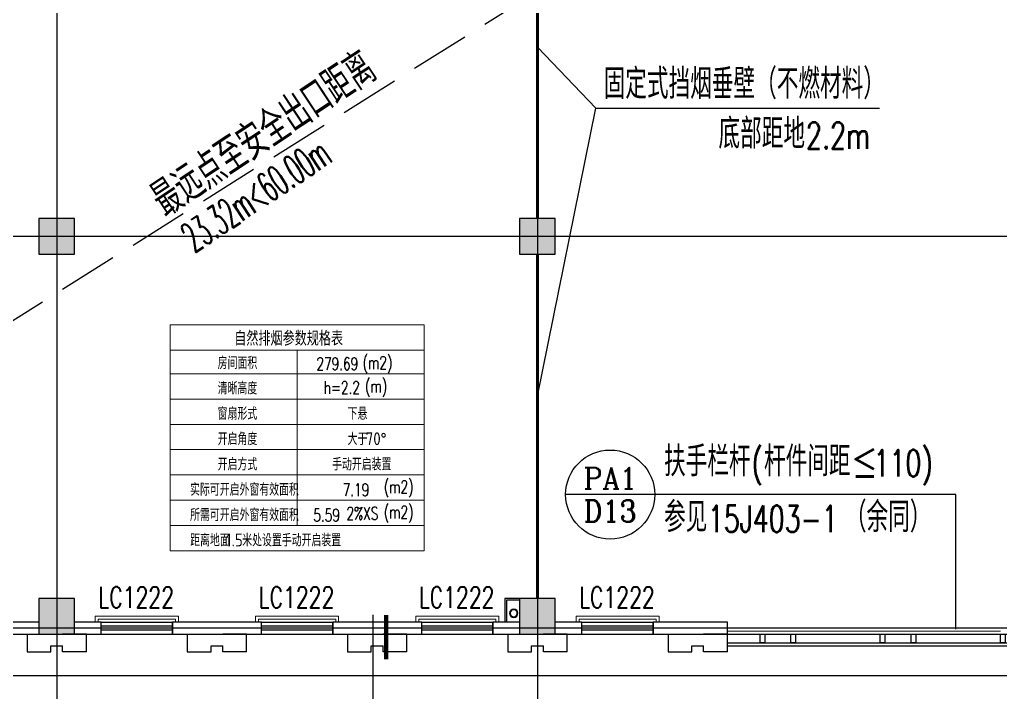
# Model space of a CAD drawing. Extents: x 1738711 to 2346805, y 1189731 to 2516152.
# Drawn here: x 1950267 to 1966792, y 1784042 to 1795379 of the extents above; entities that cross this region are included whole.
import ezdxf
from ezdxf.enums import TextEntityAlignment as Align

# ---------------------------------------------------------------- set-up
doc = ezdxf.new("R2010")
doc.units = 0
doc.header["$LTSCALE"] = 1000
doc.header["$MEASUREMENT"] = 0
doc.linetypes.add('DASH', pattern=[0.35, 0.25, -0.1])
doc.linetypes.add('复件 140224通州运河二期售楼部条件图_t3$0$X-ME SHAFT SH$0$X-B2$0$WATER_LINE', pattern=[0])
for name, color, linetype, lineweight in [('_0', 7, 'Continuous', 25), ('H_Z', 4, 'Continuous', 13), ('栏杆', 6, 'Continuous', 15)]:
    doc.layers.add(name, color=color, linetype=linetype, lineweight=lineweight)
for name, color, linetype in [('COLUMN', 9, 'Continuous'), ('DIM_IDEN', 3, 'Continuous'), ('DIM_LEAD', 3, 'Continuous'), ('DOTE', 1, 'Continuous'), ('PUB_HATCH', 8, 'Continuous'), ('PUB_TEXT', 7, 'Continuous'), ('WALL', 40, 'Continuous'), ('WINDOW', 144, 'Continuous'), ('WINDOW_TEXT', 7, 'Continuous'), ('YS', 6, 'Continuous'), ('文字', 6, 'Continuous'), ('疏散距离', 211, 'DASH'), ('看线', 8, 'Continuous'), ('面层', 6, 'Continuous')]:
    doc.layers.add(name, color=color, linetype=linetype)
doc.styles.add('_TCH_DIM', font='SIMPLEX', dxfattribs={"bigfont": 'GBCBIG'})
doc.styles.add('_TCH_DIM_T3', font='SIMPLEX', dxfattribs={"width": 0.705882, "bigfont": 'GBCBIG'})
doc.styles.add('_TCH_LABEL', font='COMPLEX', dxfattribs={"bigfont": 'GBCBIG'})
doc.styles.add('_TCH_WINDOW', font='SIMPLEX', dxfattribs={"height": 3.5, "bigfont": 'GBCBIG'})
doc.styles.add('HZ', font='rs', dxfattribs={"bigfont": 'hztxt'})
doc.styles.get("Standard").update_dxf_attribs({"font": 'gbenor.shx', "bigfont": 'gbcbig.shx'})
doc.styles.add('黑体', font='simhei_0.ttf', dxfattribs={"width": 0.9})

# ---------------------------------------------------------------- blocks, each defined once
blk = doc.blocks.new('dgh321')
at = {"layer": 'WALL', "linetype": '复件 140224通州运河二期售楼部条件图_t3$0$X-ME SHAFT SH$0$X-B2$0$WATER_LINE'}
for p, q in [((3247025, -2494105), (3247425, -2494105)), ((3247025, -2494105), (3247025, -2494405)), ((3247425, -2494105), (3247625, -2494105)), ((3248025, -2494105), (3247625, -2494105)), ((3248025, -2494405), (3248025, -2494105)), ((3247025, -2494405), (3247425, -2494405)), ((3247425, -2494405), (3247425, -2494305)), ((3247425, -2494305), (3247625, -2494305)), ((3247625, -2494405), (3247625, -2494305)), ((3248025, -2494405), (3247625, -2494405))]:
    blk.add_line(p, q, dxfattribs=at)
blk = doc.blocks.new('A$C68B42598')
at = {"layer": 'YS'}
for radius in [70, 60]:
    blk.add_circle((70, 70), radius, dxfattribs=at)
blk = doc.blocks.new('hreahaerheh')
at = {"layer": 'YS', "xscale": -1}
blk.add_blockref('A$C68B42598', (1949055, 1888439), dxfattribs=at)
blk = doc.blocks.new('hertaraeherah')
at = {"layer": '疏散距离', "ltscale": 4}
blk.add_lwpolyline([(1933085, 1987859), (1952835, 2000259)], dxfattribs=at)
at = {"layer": 'DIM_LEAD', "color": 7, "style": '_TCH_DIM'}
blk.add_text('最远点至安全出口距离', height=600, rotation=33.5043, dxfattribs=at).set_placement((1943129, 1994248))
at = {"layer": '文字', "style": '_TCH_DIM_T3', "width": 0.49827}
blk.add_text('23.32m<60.00m', height=500, rotation=33.5043, dxfattribs=at).set_placement((1943604, 1993676))
blk = doc.blocks.new('haerraeherah')
at = {"layer": '栏杆'}
for points in [[(1950035, 1987459), (1950035, 1987559), (1951435, 1987559), (1951435, 1987459)], [(1950085, 1987459), (1950085, 1987509), (1951385, 1987509), (1951385, 1987459)]]:
    blk.add_lwpolyline(points, dxfattribs=at)
blk = doc.blocks.new('jtrshjtrhr')
at = {"layer": 'WINDOW', "linetype": '复件 140224通州运河二期售楼部条件图_t3$0$X-ME SHAFT SH$0$X-B2$0$WATER_LINE'}
for p, q in [((1962192, 1784875), (1980092, 1784875)), ((1962192, 1784825), (1980092, 1784825))]:
    blk.add_line(p, q, dxfattribs=at)
at = {"layer": '看线'}
blk.add_line((1962192, 1785025), (1980092, 1785025), dxfattribs=at)
for points in [[(1962742, 1785025), (1962822, 1785025), (1962822, 1784875), (1962742, 1784875)], [(1963262, 1785025), (1963342, 1785025), (1963342, 1784875), (1963262, 1784875)], [(1964767, 1785025), (1964847, 1785025), (1964847, 1784875), (1964767, 1784875)], [(1965287, 1785025), (1965367, 1785025), (1965367, 1784875), (1965287, 1784875)], [(1966792, 1785025), (1966872, 1785025), (1966872, 1784875), (1966792, 1784875)]]:
    blk.add_lwpolyline(points, close=True, dxfattribs=at)
blk = doc.blocks.new('$TCHSYS$WIN2D')
for p, q in [((-0.5, 0.5), (0.5, 0.5)), ((-0.5, 0.5), (-0.5, -0.5)), ((0.5, 0.5), (0.5, -0.5)), ((0.5, 0.167), (-0.5, 0.167)), ((0.5, -0.167), (-0.5, -0.167)), ((-0.5, -0.5), (0.5, -0.5))]:
    blk.add_line(p, q)
blk = doc.blocks.new('_FZH')
blk.add_lwpolyline([(-0.5, -0.5), (0.5, -0.5), (0.5, 0.5), (-0.5, 0.5)], close=True)
at = {"layer": 'PUB_HATCH'}
blk.add_solid([(-0.5, -0.5), (0.5, -0.5), (-0.5, 0.5), (0.5, 0.5)], dxfattribs=at)

msp = doc.modelspace()

# ---------------------------------------------------------------- linework, layer by layer
at = {"layer": 'DIM_IDEN'}
for p, q in [((1960967.3, 1787376.2), (1959467.3, 1787376.2)), ((1966042.4, 1787376.2), (1960967.3, 1787376.2)), ((1966042.4, 1785107.9), (1966042.4, 1787376.2)), ((1956219.7, 1785347.2), (1956219.7, 1773034.1))]:
    msp.add_line(p, q, dxfattribs=at)
at = {"layer": 'DIM_IDEN', "const_width": 75}
msp.add_lwpolyline([(1956444.7, 1785347.2), (1956444.7, 1784597.2)], dxfattribs=at)
at = {"layer": 'DIM_IDEN'}
msp.add_lwpolyline([(1966042.4, 1785107.9, 1), (1966042.4, 1785107.9, 1)], format="xyb", close=True, dxfattribs=at)
msp.add_circle((1960217.3, 1787376.2), 750, dxfattribs=at)
at = {"layer": 'DIM_LEAD'}
for p, q in [((1958991.9, 1794913.2), (1959976.1, 1793887)), ((1958991.9, 1789033.1), (1959976.1, 1793887)), ((1959976.1, 1793887), (1964753.7, 1793887))]:
    msp.add_line(p, q, dxfattribs=at)
at = {"layer": 'DOTE'}
for p, q in [((1950891.9, 1820349.3), (1950891.9, 1782657.1)), ((1958991.9, 1820349.3), (1958991.9, 1782657.1)), ((2001891.9, 1791725.4), (1919991.9, 1791725.4)), ((2001891.9, 1785125.4), (1919991.9, 1785125.4))]:
    msp.add_line(p, q, dxfattribs=at)
at = {"layer": 'H_Z'}
for p, q in [((1952802.4, 1790236), (1952802.4, 1786426)), ((1957081.4, 1790236), (1952802.4, 1790236)), ((1957081.4, 1786426), (1957081.4, 1790236)), ((1957081.4, 1789809.4), (1952802.4, 1789809.4)), ((1954941.9, 1789809.4), (1954941.9, 1786852.7)), ((1957081.4, 1789412.7), (1952802.4, 1789412.7)), ((1957081.4, 1788986), (1952802.4, 1788986)), ((1957081.4, 1788559.3), (1952802.4, 1788559.3)), ((1957081.4, 1788132.7), (1952802.4, 1788132.7)), ((1957081.4, 1787706), (1952802.4, 1787706)), ((1957081.4, 1787279.3), (1952802.4, 1787279.3)), ((1957081.4, 1786852.7), (1952802.4, 1786852.7)), ((1957081.4, 1786426), (1952802.4, 1786426))]:
    msp.add_line(p, q, dxfattribs=at)
at = {"layer": 'WALL', "linetype": '复件 140224通州运河二期售楼部条件图_t3$0$X-ME SHAFT SH$0$X-B2$0$WATER_LINE'}
for p, q in [((1950591.9, 1785225.4), (1950141.9, 1785225.4)), ((1951641.9, 1785225.4), (1951191.9, 1785225.4)), ((1951641.9, 1785025.4), (1951641.9, 1785225.4)), ((1954341.9, 1785225.4), (1952841.9, 1785225.4)), ((1952841.9, 1785225.4), (1952841.9, 1785025.4)), ((1954341.9, 1785025.4), (1954341.9, 1785225.4)), ((1957041.9, 1785225.4), (1955541.9, 1785225.4)), ((1955541.9, 1785225.4), (1955541.9, 1785025.4)), ((1957041.9, 1785025.4), (1957041.9, 1785225.4)), ((1958691.9, 1785225.4), (1958241.9, 1785225.4)), ((1958241.9, 1785225.4), (1958241.9, 1785025.4)), ((1959741.9, 1785225.4), (1959291.9, 1785225.4)), ((1959741.9, 1785025.4), (1959741.9, 1785225.4)), ((1962191.9, 1785225.4), (1960941.9, 1785225.4)), ((1960941.9, 1785225.4), (1960941.9, 1785025.4)), ((1962191.9, 1785025.4), (1962191.9, 1785225.4)), ((1950141.9, 1785025.4), (1950591.9, 1785025.4)), ((1951191.9, 1785025.4), (1951641.9, 1785025.4)), ((1952841.9, 1785025.4), (1954341.9, 1785025.4)), ((1955541.9, 1785025.4), (1957041.9, 1785025.4)), ((1958241.9, 1785025.4), (1958691.9, 1785025.4)), ((1959291.9, 1785025.4), (1959741.9, 1785025.4)), ((1960941.9, 1785025.4), (1962191.9, 1785025.4)), ((1943291.9, 1784325.4), (1998991.9, 1784325.4))]:
    msp.add_line(p, q, dxfattribs=at)
at = {"layer": 'WINDOW', "color": 4, "linetype": 'DASH', "ltscale": 2, "const_width": 50}
for points in [[(1958991.9, 1798025.4), (1958991.9, 1792025.4)], [(1958991.9, 1791425.4), (1958991.9, 1785625.4)]]:
    msp.add_lwpolyline(points, dxfattribs=at)
at = {"layer": '栏杆'}
for points in [[(1962191.9, 1785125.4), (1966791.9, 1785125.4)], [(1962191.9, 1785075.4), (1966791.9, 1785075.4)]]:
    msp.add_lwpolyline(points, dxfattribs=at)
at = {"layer": '面层', "color": 144}
for points in [[(1958691.9, 1785625.4), (1958441.9, 1785625.4), (1958441.9, 1785225.4)], [(1958691.9, 1785595.4), (1958471.9, 1785595.4), (1958471.9, 1785225.4)]]:
    msp.add_lwpolyline(points, dxfattribs=at)

# ---------------------------------------------------------------- block references
msp.add_blockref('jtrshjtrhr', (0, 0))
at = {"layer": '_0'}
for name, p in [('hreahaerheh', (9607.3, -103133.7)), ('hertaraeherah', (9607.3, -202233.7)), ('haerraeherah', (1507.3, -202233.7)), ('haerraeherah', (4207.3, -202233.7)), ('haerraeherah', (6907.3, -202233.7)), ('haerraeherah', (9607.3, -202233.7))]:
    msp.add_blockref(name, p, dxfattribs=at)
at = {"layer": 'COLUMN', "linetype": '复件 140224通州运河二期售楼部条件图_t3$0$X-ME SHAFT SH$0$X-B2$0$WATER_LINE', "xscale": 600}
for p, yscale, zscale in [((1950891.9, 1791725.4), 600, 600), ((1958991.9, 1791725.4), 600, 600), ((1950891.9, 1785325.4), 600.0000002535526, 600.0000002535526), ((1958991.9, 1785325.4), 600.0000002535526, 600.0000002535526)]:
    msp.add_blockref('_FZH', p, dxfattribs=dict(at, yscale=yscale, zscale=zscale))
at = {"layer": 'WALL', "linetype": '复件 140224通州运河二期售楼部条件图_t3$0$X-ME SHAFT SH$0$X-B2$0$WATER_LINE'}
for p in [(-1296633.3, 4279130.3), (-1293933.3, 4279130.3), (-1291233.3, 4279130.3), (-1288533.3, 4279130.3), (-1285833.3, 4279130.3)]:
    msp.add_blockref('dgh321', p, dxfattribs=at)
at = {"layer": 'WINDOW', "linetype": '复件 140224通州运河二期售楼部条件图_t3$0$X-ME SHAFT SH$0$X-B2$0$WATER_LINE'}
ref = msp.add_blockref('$TCHSYS$WIN2D', (1952241.9, 1785125.4), dxfattribs=dict(at, xscale=-1200, yscale=200, zscale=-1200, rotation=179.9999999999934))
ref.add_attrib('A', 'LC1222', (1951593.9, 1785466.7), dxfattribs={"layer": 'WINDOW_TEXT', "linetype": '复件 140224通州运河二期售楼部条件图_t3$0$X-ME SHAFT SH$0$X-B2$0$WATER_LINE', "ltscale": 0.5, "height": 357, "rotation": 360, "style": '_TCH_WINDOW', "width": 0.705882})
ref = msp.add_blockref('$TCHSYS$WIN2D', (1954941.9, 1785125.4), dxfattribs=dict(at, xscale=-1200, yscale=200, zscale=-1200, rotation=179.9999999999934))
ref.add_attrib('A', 'LC1222', (1954293.9, 1785466.7), dxfattribs={"layer": 'WINDOW_TEXT', "linetype": '复件 140224通州运河二期售楼部条件图_t3$0$X-ME SHAFT SH$0$X-B2$0$WATER_LINE', "ltscale": 0.5, "height": 357, "rotation": 360, "style": '_TCH_WINDOW', "width": 0.705882})
ref = msp.add_blockref('$TCHSYS$WIN2D', (1957641.9, 1785125.4), dxfattribs=dict(at, xscale=-1200, yscale=200, zscale=-1200, rotation=179.9999999999934))
ref.add_attrib('A', 'LC1222', (1956993.9, 1785466.7), dxfattribs={"layer": 'WINDOW_TEXT', "linetype": '复件 140224通州运河二期售楼部条件图_t3$0$X-ME SHAFT SH$0$X-B2$0$WATER_LINE', "ltscale": 0.5, "height": 357, "rotation": 360, "style": '_TCH_WINDOW', "width": 0.705882})
ref = msp.add_blockref('$TCHSYS$WIN2D', (1960341.9, 1785125.4), dxfattribs=dict(at, xscale=-1200, yscale=200, zscale=-1200, rotation=180))
ref.add_attrib('A', 'LC1222', (1959693.9, 1785466.7), dxfattribs={"layer": 'WINDOW_TEXT', "linetype": '复件 140224通州运河二期售楼部条件图_t3$0$X-ME SHAFT SH$0$X-B2$0$WATER_LINE', "ltscale": 0.5, "height": 357, "style": '_TCH_WINDOW', "width": 0.705882})

# ---------------------------------------------------------------- texts
at = {"layer": 'H_Z', "width": 0.7}
for s, style, p in [('自然排烟参数规格表', '黑体', (1953883.2, 1789908.1)), ('(m2)', 'HZ', (1956046, 1789491.7)), ('(m)', 'HZ', (1956087.8, 1789096.3)), ('h=2.2', 'HZ', (1955392.3, 1789072.4)), ('(m2)', 'HZ', (1956403.2, 1787400.3)), ('(m2)', 'HZ', (1956403.2, 1786973.7)), ('2%%%XS', 'HZ', (1955774.1, 1786951.9))]:
    msp.add_text(s, height=213.33, rotation=0, dxfattribs=dict(at, style=style)).set_placement(p)
at = {"layer": 'H_Z'}
for s, height, p in [('房间面积', 208.34, (1953604.4, 1789488.7)), ('清晰高度', 208.34, (1953604.4, 1789062)), ('窗扇形式', 208.34, (1953604.4, 1788635.3)), ('下悬', 208.34, (1955793.4, 1788635.3)), ('开启角度', 208.34, (1953604.4, 1788208.7)), ('大于', 208.34, (1955793.4, 1788208.7)), ('70', 216, (1956096.7, 1788208.7)), ('°', 208.3, (1956348.7, 1788208.7)), ('开启方式', 208.34, (1953604.4, 1787782)), ('手动开启装置', 208.34, (1955531.5, 1787782)), ('实际可开启外窗有效面积', 208.34, (1953139.2, 1787355.3)), ('所需可开启外窗有效面积', 208.34, (1953139.2, 1786928.7)), ('距离地面', 208.34, (1953141.1, 1786502)), ('1.5', 216, (1953747.8, 1786502)), ('米处设置手动开启装置', 208.34, (1954017.8, 1786502))]:
    msp.add_text(s, height=height, dxfattribs=at).set_placement(p)
at = {"layer": 'H_Z', "color": 1, "style": 'HZ', "width": 0.7}
for s, p in [('279.69', (1955267.8, 1789473.3)), ('7.19', (1955711, 1787349.1)), ('5.59', (1955216, 1786922.5))]:
    msp.add_text(s, height=213.33, rotation=0, dxfattribs=at).set_placement(p)
at = {"layer": 'PUB_TEXT', "color": 7, "style": '_TCH_DIM'}
for s, height, p in [('固定式挡烟垂壁（不燃材料）', 506.383, (1960107.4, 1794044.5)), ('底部距地', 506.38, (1962041.8, 1793204.5)), ('扶手栏杆', 506.38, (1961124.8, 1787682.4)), ('杆件间距≤', 506.38, (1962809.2, 1787682.4)), ('参见', 506.38, (1961124.8, 1786743.9)), ('（余同）', 506.38, (1964172, 1786743.9))]:
    msp.add_text(s, height=height, dxfattribs=at).set_placement(p)
at = {"layer": 'PUB_TEXT', "color": 7, "style": '_TCH_DIM', "width": 0.705882}
for s, height, p in [('2.2m', 446.25, (1963516.2, 1793204.5)), ('(', 446.2, (1962599.2, 1787682.4)), ('110)', 446.25, (1964652.3, 1787682.4)), ('15J403-1', 446.25, (1961862, 1786743.9))]:
    msp.add_text(s, height=height, dxfattribs=at).set_placement(p)
at = {"layer": 'PUB_TEXT', "color": 7, "style": '_TCH_LABEL'}
for s, height, p, p2 in [('PA1', 362.28, (1959768.7, 1787471.7), (1960665.8, 1787471.7)), ('D13', 366.2, (1959772.6, 1786914.9), (1960661.9, 1786914.9))]:
    msp.add_text(s, height=height, dxfattribs=at).set_placement(p, p2, align=Align.FIT)

doc.saveas('drawing.dxf')
